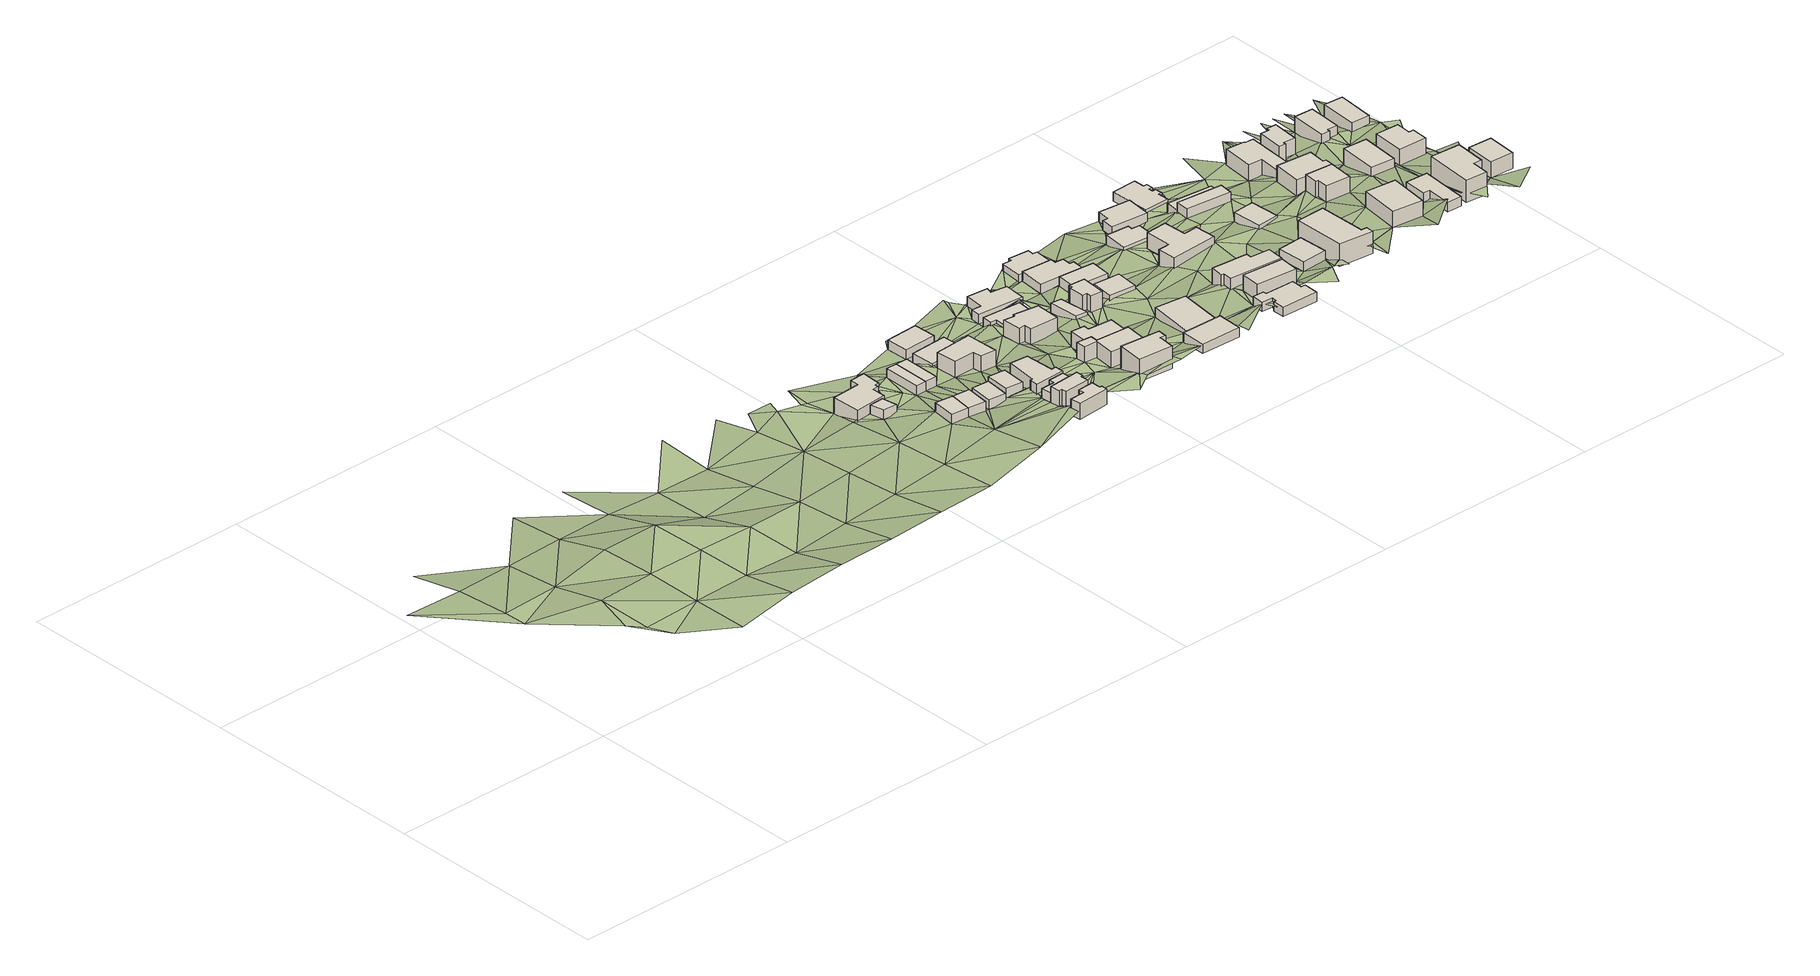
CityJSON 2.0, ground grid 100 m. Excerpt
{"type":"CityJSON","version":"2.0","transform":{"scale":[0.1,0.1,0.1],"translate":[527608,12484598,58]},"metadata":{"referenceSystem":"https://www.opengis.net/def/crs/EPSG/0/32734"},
"CityObjects":{
"building1":{"type":"Building","attributes":{"building":"garage","building:levels":1,"building_height":4.1,"plus_code":"4FRW3C7R+FMJ","ground_height":90.37,"roof_height":94.47},"geometry":[{"type":"Solid","lod":"1","boundaries":[[[[0,1,2,3]],[[1,4,5,2]],[[4,6,7,5]],[[6,0,3,7]],[[3,2,5,7]],[[6,4,1,0]]]]}]},
"building2":{"type":"Building","attributes":{"address":"1 Upper Cambridge Street Walmer Estate Cape Town","building":"house","building:levels":2,"building_height":6.9,"plus_code":"4FRW3C7R+GMC","ground_height":87.1,"roof_height":94},"geometry":[{"type":"Solid","lod":"1","boundaries":[[[[8,9,10,11]],[[9,12,13,10]],[[12,14,15,13]],[[14,16,17,15]],[[16,18,19,17]],[[18,20,21,19]],[[20,22,23,21]],[[22,24,25,23]],[[24,26,27,25]],[[26,8,11,27]],[[11,10,13,15,17,19,21,23,25,27]],[[26,24,22,20,18,16,14,12,9,8]]]]}]},
"building3":{"type":"Building","attributes":{"address":"Upper Cambridge Street Walmer Estate Cape Town","building":"house","building:levels":1,"building_height":4.1,"plus_code":"4FRW3C7R+9PR","ground_height":96.18,"roof_height":100.28},"geometry":[{"type":"Solid","lod":"1","boundaries":[[[[28,29,30,31]],[[29,32,33,30]],[[32,34,35,33]],[[34,28,31,35]],[[31,30,33,35]],[[34,32,29,28]]]]}]},
"building4":{"type":"Building","attributes":{"address":"4A Upper Cambridge Street Walmer Estate Cape Town","building":"house","building:levels":1,"building_height":4.1,"plus_code":"4FRW3C7R+9PX","ground_height":96.18,"roof_height":100.28},"geometry":[{"type":"Solid","lod":"1","boundaries":[[[[28,34,35,31]],[[34,36,37,35]],[[36,38,39,37]],[[38,28,31,39]],[[31,35,37,39]],[[38,36,34,28]]]]}]},
"building5":{"type":"Building","attributes":{"address":"Walmer Estate Cape Town","building":"house","building:levels":1,"building_height":4.1,"plus_code":"4FRW3C7R+GP4","ground_height":92.54,"roof_height":96.64},"geometry":[{"type":"Solid","lod":"1","boundaries":[[[[40,41,42,43]],[[41,44,45,42]],[[44,46,47,45]],[[46,40,43,47]],[[43,42,45,47]],[[46,44,41,40]]]]}]},
"building6":{"type":"Building","attributes":{"address":"6 Upper Cambridge Street Walmer Estate Cape Town","building":"house","building:levels":1,"building_height":4.1,"plus_code":"4FRW3C7R+9QP","ground_height":96.18,"roof_height":100.28},"geometry":[{"type":"Solid","lod":"1","boundaries":[[[[48,49,50,51]],[[49,52,53,50]],[[52,54,55,53]],[[54,48,51,55]],[[51,50,53,55]],[[54,52,49,48]]]]}]},
"building7":{"type":"Building","attributes":{"address":"Walmer Estate Cape Town","building":"house","building:levels":1,"building_height":4.1,"plus_code":"4FRW3C7R+GQ2","ground_height":92.54,"roof_height":96.64},"geometry":[{"type":"Solid","lod":"1","boundaries":[[[[41,40,43,42]],[[40,56,57,43]],[[56,58,59,57]],[[58,41,42,59]],[[42,43,57,59]],[[58,56,40,41]]]]}]},
"building8":{"type":"Building","attributes":{"address":"Marsden Road Walmer Estate Cape Town","building":"house","building:levels":2,"building_height":6.9,"plus_code":"4FRW3C7R+7R5","ground_height":101.98,"roof_height":108.88},"geometry":[{"type":"Solid","lod":"1","boundaries":[[[[60,61,62,63]],[[61,64,65,62]],[[64,66,67,65]],[[66,68,69,67]],[[68,70,71,69]],[[70,72,73,71]],[[72,74,75,73]],[[74,60,63,75]],[[63,62,65,67,69,71,73,75]],[[74,72,70,68,66,64,61,60]]]]}]},
"building9":{"type":"Building","attributes":{"address":"8 Upper Cambridge Street Walmer Estate Cape Town","building":"house","building:levels":1,"building_height":4.1,"plus_code":"4FRW3C7R+9RM","ground_height":98.26,"roof_height":102.36},"geometry":[{"type":"Solid","lod":"1","boundaries":[[[[76,77,78,79]],[[77,80,81,78]],[[80,82,83,81]],[[82,76,79,83]],[[79,78,81,83]],[[82,80,77,76]]]]}]},
"building10":{"type":"Building","attributes":{"address":"Marsden Road Walmer Estate Cape Town","building":"house","building:levels":2,"building_height":6.9,"plus_code":"4FRW3C7R+7RX","ground_height":101.98,"roof_height":108.88},"geometry":[{"type":"Solid","lod":"1","boundaries":[[[[84,85,86,87]],[[85,88,89,86]],[[88,90,91,89]],[[90,92,93,91]],[[92,94,95,93]],[[94,96,97,95]],[[96,98,99,97]],[[98,84,87,99]],[[87,86,89,91,93,95,97,99]],[[98,96,94,92,90,88,85,84]]]]}]},
"building11":{"type":"Building","attributes":{"address":"Marsden Road Walmer Estate Cape Town","building":"house","building:levels":1,"building_height":4.1,"plus_code":"4FRW3C7R+8R9","ground_height":101.98,"roof_height":106.08},"geometry":[{"type":"Solid","lod":"1","boundaries":[[[[84,100,101,102]],[[100,103,104,101]],[[103,105,106,104]],[[105,107,108,106]],[[107,109,110,108]],[[109,111,112,110]],[[111,85,113,112]],[[85,84,102,113]],[[102,101,104,106,108,110,112,113]],[[85,111,109,107,105,103,100,84]]]]}]},
"building12":{"type":"Building","attributes":{"address":"24 Marsden Road Walmer Estate Cape Town","building":"house","building:levels":2,"building_height":6.9,"plus_code":"4FRW3C7R+9VC","ground_height":98.26,"roof_height":105.16},"geometry":[{"type":"Solid","lod":"1","boundaries":[[[[114,115,116,117]],[[115,118,119,116]],[[118,120,121,119]],[[120,122,123,121]],[[122,124,125,123]],[[124,126,127,125]],[[126,128,129,127]],[[128,114,117,129]],[[117,116,119,121,123,125,127,129]],[[128,126,124,122,120,118,115,114]]]]}]},
"building13":{"type":"Building","attributes":{"address":"22 Marsden Road Walmer Estate Cape Town","building":"house","building:levels":2,"building_height":6.9,"plus_code":"4FRW3C7R+FRP","ground_height":94.5,"roof_height":101.4},"geometry":[{"type":"Solid","lod":"1","boundaries":[[[[130,131,132,133]],[[131,134,135,132]],[[134,136,137,135]],[[136,138,139,137]],[[138,140,141,139]],[[140,130,133,141]],[[133,132,135,137,139,141]],[[140,138,136,134,131,130]]]]}]},
"building14":{"type":"Building","attributes":{"address":"16 Marsden Road Walmer Estate Cape Town","building":"house","building:levels":1,"building_height":4.1,"plus_code":"4FRW3C7R+GRP","ground_height":90.77,"roof_height":94.87},"geometry":[{"type":"Solid","lod":"1","boundaries":[[[[142,143,144,145]],[[143,146,147,144]],[[146,148,149,147]],[[148,142,145,149]],[[145,144,147,149]],[[148,146,143,142]]]]}]},
"building15":{"type":"Building","attributes":{"address":"12 Marsden Road Walmer Estate Cape Town","building":"house","building:levels":1,"building_height":4.1,"plus_code":"4FRW3C7R+HRG","ground_height":90.77,"roof_height":94.87},"geometry":[{"type":"Solid","lod":"1","boundaries":[[[[150,151,152,153]],[[151,154,155,152]],[[154,156,157,155]],[[156,150,153,157]],[[153,152,155,157]],[[156,154,151,150]]]]}]},
"building16":{"type":"Building","attributes":{"address":"17 Marsden Road Walmer Estate Cape Town","building":"house","building:levels":2,"building_height":6.9,"plus_code":"4FRW3C7R+8X9","ground_height":103.45,"roof_height":110.35},"geometry":[{"type":"Solid","lod":"1","boundaries":[[[[158,159,160,161]],[[159,162,163,160]],[[162,164,165,163]],[[164,166,167,165]],[[166,168,169,167]],[[168,170,171,169]],[[170,172,173,171]],[[172,158,161,173]],[[161,160,163,165,167,169,171,173]],[[172,170,168,166,164,162,159,158]]]]}]},
"building17":{"type":"Building","attributes":{"address":"19 Marsden Road Walmer Estate Cape Town","building":"house","building:levels":3,"building_height":9.7,"plus_code":"4FRW3C7R+7X9","ground_height":103.45,"roof_height":113.15},"geometry":[{"type":"Solid","lod":"1","boundaries":[[[[174,175,176,177]],[[175,178,179,176]],[[178,180,181,179]],[[180,182,183,181]],[[182,184,185,183]],[[184,174,177,185]],[[177,176,179,181,183,185]],[[184,182,180,178,175,174]]]]}]},
"building18":{"type":"Building","attributes":{"address":"12 Upper Cambridge Street Walmer Estate Cape Town","building":"house","building:levels":2,"building_height":6.9,"plus_code":"4FRW3C7V+926","ground_height":99.81,"roof_height":106.71},"geometry":[{"type":"Solid","lod":"1","boundaries":[[[[186,187,188,189]],[[187,190,191,188]],[[190,192,193,191]],[[192,194,195,193]],[[194,196,197,195]],[[196,198,199,197]],[[198,200,201,199]],[[200,186,189,201]],[[189,188,191,193,195,197,199,201]],[[200,198,196,194,192,190,187,186]]]]}]},
"building19":{"type":"Building","attributes":{"address":"13 Marsden Road Walmer Estate Cape Town","building":"house","building:levels":2,"building_height":6.9,"plus_code":"4FRW3C7R+FXF","ground_height":96.24,"roof_height":103.14},"geometry":[{"type":"Solid","lod":"1","boundaries":[[[[202,203,204,205]],[[203,206,207,204]],[[206,208,209,207]],[[208,210,211,209]],[[210,212,213,211]],[[212,214,215,213]],[[214,216,217,215]],[[216,202,205,217]],[[205,204,207,209,211,213,215,217]],[[216,214,212,210,208,206,203,202]]]]}]},
"building20":{"type":"Building","attributes":{"address":"11 Marsden Road Walmer Estate Cape Town","building":"house","building:levels":1,"building_height":4.1,"plus_code":"4FRW3C7R+GX4","ground_height":92.61,"roof_height":96.71},"geometry":[{"type":"Solid","lod":"1","boundaries":[[[[218,219,220,221]],[[219,222,223,220]],[[222,224,225,223]],[[224,226,227,225]],[[226,228,229,227]],[[228,218,221,229]],[[221,220,223,225,227,229]],[[228,226,224,222,219,218]]]]}]},
"building21":{"type":"Building","attributes":{"address":"9 Marsden Road Walmer Estate Cape Town","building":"house","building:levels":1,"building_height":4.1,"plus_code":"4FRW3C7V+H26","ground_height":92.61,"roof_height":96.71},"geometry":[{"type":"Solid","lod":"1","boundaries":[[[[230,231,232,233]],[[231,234,235,232]],[[234,236,237,235]],[[236,238,239,237]],[[238,240,241,239]],[[240,242,243,241]],[[242,244,245,243]],[[244,230,233,245]],[[233,232,235,237,239,241,243,245]],[[244,242,240,238,236,234,231,230]]]]}]},
"building22":{"type":"Building","attributes":{"address":"Walmer Estate Cape Town","building":"yes","building:levels":1,"building_height":4.1,"plus_code":"4FRW3C7V+F24","ground_height":97.9,"roof_height":102},"geometry":[{"type":"Solid","lod":"1","boundaries":[[[[246,247,248,249]],[[247,250,251,248]],[[250,252,253,251]],[[252,246,249,253]],[[249,248,251,253]],[[252,250,247,246]]]]}]},
"building23":{"type":"Building","attributes":{"address":"18 Grand Vue Road Walmer Estate Cape Town","building":"house","building:levels":1,"building_height":4.1,"plus_code":"4FRW3C7V+743","ground_height":104.88,"roof_height":108.98},"geometry":[{"type":"Solid","lod":"1","boundaries":[[[[254,255,256,257]],[[255,258,259,256]],[[258,260,261,259]],[[260,254,257,261]],[[257,256,259,261]],[[260,258,255,254]]]]}]},
"building24":{"type":"Building","attributes":{"address":"Upper Cambridge Street Cape Town","building":"house","building:levels":3,"building_height":9.7,"plus_code":"4FRW3C7V+F33","ground_height":97.9,"roof_height":107.6},"geometry":[{"type":"Solid","lod":"1","boundaries":[[[[262,263,264,265]],[[263,266,267,264]],[[266,268,269,267]],[[268,270,271,269]],[[270,272,273,271]],[[272,274,275,273]],[[274,276,277,275]],[[276,262,265,277]],[[265,264,267,269,271,273,275,277]],[[276,274,272,270,268,266,263,262]]]]}]},
"building25":{"type":"Building","attributes":{"address":"16 Grand Vue Road Walmer Estate Cape Town","building":"house","building:levels":1,"building_height":4.1,"plus_code":"4FRW3C7V+848","ground_height":102.76,"roof_height":106.86},"geometry":[{"type":"Solid","lod":"1","boundaries":[[[[278,279,280,281]],[[279,282,283,280]],[[282,284,285,283]],[[284,278,281,285]],[[281,280,283,285]],[[284,282,279,278]]]]}]},
"building26":{"type":"Building","attributes":{"address":"12 Grand Vue Road Walmer Estate Cape Town","building":"house","building:levels":1,"building_height":4.1,"plus_code":"4FRW3C7V+C4W","ground_height":99.53,"roof_height":103.63},"geometry":[{"type":"Solid","lod":"1","boundaries":[[[[286,287,288,289]],[[287,290,291,288]],[[290,292,293,291]],[[292,286,289,293]],[[289,288,291,293]],[[292,290,287,286]]]]}]},
"building27":{"type":"Building","attributes":{"address":"10 Grand Vue Road Walmer Estate Cape Town","building":"house","building:levels":1,"building_height":4.1,"plus_code":"4FRW3C7V+G43","ground_height":97.9,"roof_height":102},"geometry":[{"type":"Solid","lod":"1","boundaries":[[[[294,295,296,297]],[[295,298,299,296]],[[298,300,301,299]],[[300,294,297,301]],[[297,296,299,301]],[[300,298,295,294]]]]}]},
"building28":{"type":"Building","attributes":{"address":"8 Grand Vue Road Walmer Estate Cape Town","building":"house","building:levels":1,"building_height":4.1,"plus_code":"4FRW3C7V+H42","ground_height":94.28,"roof_height":98.38},"geometry":[{"type":"Solid","lod":"1","boundaries":[[[[302,303,304,305]],[[303,306,307,304]],[[306,308,309,307]],[[308,310,311,309]],[[310,312,313,311]],[[312,314,315,313]],[[314,316,317,315]],[[316,302,305,317]],[[305,304,307,309,311,313,315,317]],[[316,314,312,310,308,306,303,302]]]]}]},
"building29":{"type":"Building","attributes":{"address":"6 Grand Vue Road Walmer Estate Cape Town","building":"house","building:levels":1,"building_height":4.1,"plus_code":"4FRW3C7V+H4R","ground_height":92.45,"roof_height":96.55},"geometry":[{"type":"Solid","lod":"1","boundaries":[[[[318,319,320,321]],[[319,322,323,320]],[[322,324,325,323]],[[324,326,327,325]],[[326,328,329,327]],[[328,330,331,329]],[[330,332,333,331]],[[332,318,321,333]],[[321,320,323,325,327,329,331,333]],[[332,330,328,326,324,322,319,318]]]]}]},
"building30":{"type":"Building","attributes":{"address":"13 Grand Vue Road Walmer Estate Cape Town","building":"house","building:levels":1,"building_height":4.1,"plus_code":"4FRW3C7V+67V","ground_height":107.24,"roof_height":111.34},"geometry":[{"type":"Solid","lod":"1","boundaries":[[[[334,335,336,337]],[[335,338,339,336]],[[338,340,341,339]],[[340,342,343,341]],[[342,344,345,343]],[[344,346,347,345]],[[346,348,349,347]],[[348,350,351,349]],[[350,352,353,351]],[[352,354,355,353]],[[354,356,357,355]],[[356,334,337,357]],[[337,336,339,341,343,345,347,349,351,353,355,357]],[[356,354,352,350,348,346,344,342,340,338,335,334]]]]}]},
"building31":{"type":"Building","attributes":{"address":"11 Grand Vue Road Walmer Estate Cape Town","building":"house","building:levels":2,"building_height":6.9,"plus_code":"4FRW3C7V+77P","ground_height":107.24,"roof_height":114.14},"geometry":[{"type":"Solid","lod":"1","boundaries":[[[[358,359,360,361]],[[359,362,363,360]],[[362,364,365,363]],[[364,358,361,365]],[[361,360,363,365]],[[364,362,359,358]]]]}]},
"building32":{"type":"Building","attributes":{"address":"9 Grand Vue Road Walmer Estate Cape Town","building":"house","building:levels":2,"building_height":6.9,"plus_code":"4FRW3C7V+87H","ground_height":104.23,"roof_height":111.13},"geometry":[{"type":"Solid","lod":"1","boundaries":[[[[366,367,368,369]],[[367,370,371,368]],[[370,372,373,371]],[[372,374,375,373]],[[374,376,377,375]],[[376,378,379,377]],[[378,380,381,379]],[[380,366,369,381]],[[369,368,371,373,375,377,379,381]],[[380,378,376,374,372,370,367,366]]]]}]},
"building33":{"type":"Building","attributes":{"address":"7 Grand Vue Road Walmer Estate Cape Town","building":"house","building:levels":2,"building_height":6.9,"plus_code":"4FRW3C7V+F74","ground_height":101,"roof_height":107.9},"geometry":[{"type":"Solid","lod":"1","boundaries":[[[[382,383,384,385]],[[383,386,387,384]],[[386,388,389,387]],[[388,390,391,389]],[[390,392,393,391]],[[392,394,395,393]],[[394,396,397,395]],[[396,382,385,397]],[[385,384,387,389,391,393,395,397]],[[396,394,392,390,388,386,383,382]]]]}]},
"building34":{"type":"Building","attributes":{"address":"5 Grand Vue Road Walmer Estate Cape Town","building":"house","building:levels":1,"building_height":4.1,"plus_code":"4FRW3C7V+G7C","ground_height":97.52,"roof_height":101.62},"geometry":[{"type":"Solid","lod":"1","boundaries":[[[[398,399,400,401]],[[399,402,403,400]],[[402,404,405,403]],[[404,406,407,405]],[[406,408,409,407]],[[408,398,401,409]],[[401,400,403,405,407,409]],[[408,406,404,402,399,398]]]]}]},
"building35":{"type":"Building","attributes":{"address":"18 Upper Cambridge Street Walmer Estate Cape Town","building":"house","building:levels":1,"building_height":4.1,"plus_code":"4FRW3C7V+79V","ground_height":108.59,"roof_height":112.69},"geometry":[{"type":"Solid","lod":"1","boundaries":[[[[410,411,412,413]],[[411,414,415,412]],[[414,416,417,415]],[[416,410,413,417]],[[413,412,415,417]],[[416,414,411,410]]]]}]},
"building36":{"type":"Building","attributes":{"address":"3 Grand Vue Road Walmer Estate Cape Town","building":"house","building:levels":1,"building_height":4.1,"plus_code":"4FRW3C7V+H7H","ground_height":97.52,"roof_height":101.62},"geometry":[{"type":"Solid","lod":"1","boundaries":[[[[418,419,420,421]],[[419,422,423,420]],[[422,424,425,423]],[[424,426,427,425]],[[426,428,429,427]],[[428,418,421,429]],[[421,420,423,425,427,429]],[[428,426,424,422,419,418]]]]}]},
"building37":{"type":"Building","attributes":{"address":"96 Upper Park Road Walmer Estate Cape Town","building":"house","building:levels":3,"building_height":9.7,"plus_code":"4FRW3C7V+7CW","ground_height":108.59,"roof_height":118.29},"geometry":[{"type":"Solid","lod":"1","boundaries":[[[[430,431,432,433]],[[431,434,435,432]],[[434,436,437,435]],[[436,438,439,437]],[[438,440,441,439]],[[440,430,433,441]],[[433,432,435,437,439,441]],[[440,438,436,434,431,430]]]]}]},
"building38":{"type":"Building","attributes":{"address":"46 Worcester Road Walmer Estate Cape Town","building":"house","building:levels":1,"building_height":4.1,"plus_code":"4FRW3C7V+J93","ground_height":95.2,"roof_height":99.3},"geometry":[{"type":"Solid","lod":"1","boundaries":[[[[442,443,444,445]],[[443,446,447,444]],[[446,448,449,447]],[[448,450,451,449]],[[450,452,453,451]],[[452,454,455,453]],[[454,456,457,455]],[[456,458,459,457]],[[458,460,461,459]],[[460,462,463,461]],[[462,464,465,463]],[[464,442,445,465]],[[445,444,447,449,451,453,455,457,459,461,463,465]],[[464,462,460,458,456,454,452,450,448,446,443,442]]]]}]},
"building39":{"type":"Building","attributes":{"address":"94 Upper Park Road Walmer Estate Cape Town","building":"house","building:levels":1,"building_height":4.1,"plus_code":"4FRW3C7V+CCM","ground_height":102.39,"roof_height":106.49},"geometry":[{"type":"Solid","lod":"1","boundaries":[[[[466,467,468,469]],[[467,470,471,468]],[[470,472,473,471]],[[472,466,469,473]],[[469,468,471,473]],[[472,470,467,466]]]]}]},
"building40":{"type":"Building","attributes":{"address":"92 Upper Park Road Walmer Estate Cape Town","building":"house","building:levels":1,"building_height":4.1,"plus_code":"4FRW3C7V+GC6","ground_height":102.39,"roof_height":106.49},"geometry":[{"type":"Solid","lod":"1","boundaries":[[[[474,475,476,477]],[[475,478,479,476]],[[478,480,481,479]],[[480,474,477,481]],[[477,476,479,481]],[[480,478,475,474]]]]}]},
"building41":{"type":"Building","attributes":{"address":"90 Upper Park Road Walmer Estate Cape Town","building":"house","building:levels":1,"building_height":4.1,"plus_code":"4FRW3C7V+GCJ","ground_height":98.92,"roof_height":103.02},"geometry":[{"type":"Solid","lod":"1","boundaries":[[[[482,483,484,485]],[[483,486,487,484]],[[486,488,489,487]],[[488,482,485,489]],[[485,484,487,489]],[[488,486,483,482]]]]}]},
"building42":{"type":"Building","attributes":{"address":"22 Upper Cambridge Street Walmer Estate Cape Town","building":"house","building:levels":2,"building_height":6.9,"plus_code":"4FRW3C7V+7HM","ground_height":111.63,"roof_height":118.53},"geometry":[{"type":"Solid","lod":"1","boundaries":[[[[490,491,492,493]],[[491,494,495,492]],[[494,496,497,495]],[[496,490,493,497]],[[493,492,495,497]],[[496,494,491,490]]]]}]},
"building43":{"type":"Building","attributes":{"address":"109 Upper Park Road Walmer Estate Cape Town","building":"house","building:levels":2,"building_height":6.9,"plus_code":"4FRW3C7V+CG9","ground_height":107.81,"roof_height":114.71},"geometry":[{"type":"Solid","lod":"1","boundaries":[[[[498,499,500,501]],[[499,502,503,500]],[[502,504,505,503]],[[504,506,507,505]],[[506,508,509,507]],[[508,498,501,509]],[[501,500,503,505,507,509]],[[508,506,504,502,499,498]]]]}]},
"building44":{"type":"Building","attributes":{"address":"107 Upper Park Road Walmer Estate Cape Town","building":"house","building:levels":2,"building_height":6.9,"plus_code":"4FRW3C7V+FH6","ground_height":104.37,"roof_height":111.27},"geometry":[{"type":"Solid","lod":"1","boundaries":[[[[510,511,512,513]],[[511,514,515,512]],[[514,516,517,515]],[[516,518,519,517]],[[518,520,521,519]],[[520,510,513,521]],[[513,512,515,517,519,521]],[[520,518,516,514,511,510]]]]}]},
"building45":{"type":"Building","attributes":{"address":"2 Eden Road Walmer Estate Cape Town","building":"house","building:levels":2,"building_height":6.9,"plus_code":"4FRW3C7V+GGX","ground_height":99.86,"roof_height":106.76},"geometry":[{"type":"Solid","lod":"1","boundaries":[[[[522,523,524,525]],[[523,526,527,524]],[[526,528,529,527]],[[528,530,531,529]],[[530,532,533,531]],[[532,534,535,533]],[[534,536,537,535]],[[536,522,525,537]],[[525,524,527,529,531,533,535,537]],[[536,534,532,530,528,526,523,522]]]]}]},
"building46":{"type":"Building","attributes":{"address":"24 Upper Cambridge Street Walmer Estate Cape Town","building":"house","building:levels":1,"building_height":4.1,"plus_code":"4FRW3C7V+7J5","ground_height":111.63,"roof_height":115.73},"geometry":[{"type":"Solid","lod":"1","boundaries":[[[[538,539,540,541]],[[539,542,543,540]],[[542,544,545,543]],[[544,546,547,545]],[[546,548,549,547]],[[548,538,541,549]],[[541,540,543,545,547,549]],[[548,546,544,542,539,538]]]]}]},
"building47":{"type":"Building","attributes":{"address":"26 Upper Cambridge Street Walmer Estate Cape Town","building":"house","building:levels":3,"building_height":9.7,"plus_code":"4FRW3C7V+7MQ","ground_height":112.86,"roof_height":122.56},"geometry":[{"type":"Solid","lod":"1","boundaries":[[[[550,551,552,553]],[[551,554,555,552]],[[554,556,557,555]],[[556,558,559,557]],[[558,560,561,559]],[[560,550,553,561]],[[553,552,555,557,559,561]],[[560,558,556,554,551,550]]]]}]},
"building48":{"type":"Building","attributes":{"address":"4 Eden Road Walmer Estate Cape Town","building":"house","building:levels":2,"building_height":6.9,"plus_code":"4FRW3C7V+GJR","ground_height":100.68,"roof_height":107.58},"geometry":[{"type":"Solid","lod":"1","boundaries":[[[[562,563,564,565]],[[563,566,567,564]],[[566,568,569,567]],[[568,570,571,569]],[[570,572,573,571]],[[572,574,575,573]],[[574,576,577,575]],[[576,562,565,577]],[[565,564,567,569,571,573,575,577]],[[576,574,572,570,568,566,563,562]]]]}]},
"building49":{"type":"Building","attributes":{"address":"19 Upper Cambridge Street Walmer Estate Cape Town","building":"house","building:levels":2,"building_height":6.9,"plus_code":"4FRW3C7V+CM6","ground_height":105.05,"roof_height":111.95},"geometry":[{"type":"Solid","lod":"1","boundaries":[[[[578,579,580,581]],[[579,582,583,580]],[[582,584,585,583]],[[584,578,581,585]],[[581,580,583,585]],[[584,582,579,578]]]]}]},
"building50":{"type":"Building","attributes":{"address":"21 Upper Cambridge Street Walmer Estate Cape Town","building":"house","building:levels":2,"building_height":6.9,"plus_code":"4FRW3C7V+9PJ","ground_height":108.79,"roof_height":115.69},"geometry":[{"type":"Solid","lod":"1","boundaries":[[[[586,587,588,589]],[[587,590,591,588]],[[590,592,593,591]],[[592,594,595,593]],[[594,596,597,595]],[[596,586,589,597]],[[589,588,591,593,595,597]],[[596,594,592,590,587,586]]]]}]},
"building51":{"type":"Building","attributes":{"address":"28 Upper Cambridge Street Walmer Estate Cape Town","building":"house","building:levels":2,"building_height":6.9,"plus_code":"4FRW3C7V+7QC","ground_height":113.55,"roof_height":120.45},"geometry":[{"type":"Solid","lod":"1","boundaries":[[[[598,599,600,601]],[[599,602,603,600]],[[602,604,605,603]],[[604,598,601,605]],[[601,600,603,605]],[[604,602,599,598]]]]}]},
"building52":{"type":"Building","attributes":{"address":"6 Eden Road Walmer Estate Cape Town","building":"house","building:levels":2,"building_height":6.9,"plus_code":"4FRW3C7V+GMP","ground_height":101.25,"roof_height":108.15},"geometry":[{"type":"Solid","lod":"1","boundaries":[[[[606,607,608,609]],[[607,610,611,608]],[[610,612,613,611]],[[612,614,615,613]],[[614,616,617,615]],[[616,606,609,617]],[[609,608,611,613,615,617]],[[616,614,612,610,607,606]]]]}]},
"building53":{"type":"Building","attributes":{"address":"8 Eden Road Walmer Estate Cape Town","building":"house","building:levels":2,"building_height":6.9,"plus_code":"4FRW3C7V+GPH","ground_height":101.25,"roof_height":108.15},"geometry":[{"type":"Solid","lod":"1","boundaries":[[[[618,619,620,621]],[[619,622,623,620]],[[622,624,625,623]],[[624,618,621,625]],[[621,620,623,625]],[[624,622,619,618]]]]}]},
"terrain1":{"type":"TINRelief","geometry":[{"type":"CompositeSurface","lod":"1","boundaries":[[[626,627,628]],[[627,629,628]],[[630,631,626]],[[632,627,626]],[[633,630,634]],[[633,631,630]],[[631,632,626]],[[629,627,635]],[[635,636,629]],[[633,634,637]],[[627,632,635]],[[637,631,633]],[[638,637,634]],[[631,639,632]],[[631,637,639]],[[640,637,638]],[[641,635,632]],[[639,642,632]],[[632,642,641]],[[643,639,637]],[[637,640,644]],[[635,641,645]],[[644,643,637]],[[646,642,639]],[[642,646,641]],[[639,643,646]],[[647,644,640]],[[645,641,648]],[[641,646,648]],[[643,644,649]],[[647,650,644]],[[643,649,646]],[[644,650,649]],[[651,648,646]],[[652,650,647]],[[651,646,649]],[[648,653,654]],[[653,648,651]],[[649,650,655]],[[650,652,656]],[[651,649,655]],[[655,650,656]],[[651,657,653]],[[656,652,658]],[[655,657,651]],[[657,659,653]],[[660,655,656]],[[656,658,661]],[[662,653,659]],[[660,656,661]],[[663,657,655]],[[657,663,659]],[[655,660,663]],[[664,661,658]],[[659,663,665]],[[660,661,666]],[[664,667,661]],[[668,659,665]],[[663,660,666]],[[661,667,666]],[[669,665,663]],[[670,667,664]],[[671,663,666]],[[672,665,669]],[[669,663,14]],[[663,671,14]],[[667,32,666]],[[673,672,669]],[[670,674,667]],[[671,666,1]],[[674,32,667]],[[669,14,675]],[[676,14,671]],[[676,671,1]],[[1,666,29]],[[666,32,29]],[[14,677,675]],[[1,0,676]],[[675,677,678]],[[676,0,679]],[[677,14,680]],[[29,681,1]],[[674,34,32]],[[680,678,677]],[[682,679,0]],[[674,670,683]],[[14,684,680]],[[681,679,682]],[[674,36,34]],[[46,681,29]],[[679,681,685]],[[686,687,679]],[[36,674,52]],[[28,46,29]],[[683,670,688]],[[678,680,689]],[[686,679,685]],[[46,685,681]],[[690,691,686]],[[686,685,690]],[[111,52,674]],[[683,88,674]],[[88,85,674]],[[40,46,28]],[[85,692,674]],[[693,689,680]],[[674,692,111]],[[52,38,36]],[[44,690,685]],[[40,28,38]],[[44,685,46]],[[690,44,693]],[[38,52,694]],[[44,689,693]],[[77,52,111]],[[40,38,56]],[[38,694,56]],[[88,683,92]],[[44,41,689]],[[92,90,88]],[[92,683,70]],[[111,692,85]],[[683,695,70]],[[111,696,77]],[[131,56,694]],[[694,76,131]],[[697,77,696]],[[697,80,77]],[[696,111,107]],[[156,689,41]],[[70,698,92]],[[109,107,111]],[[699,56,130]],[[130,56,131]],[[697,700,80]],[[41,699,156]],[[80,700,115]],[[698,70,701]],[[130,702,699]],[[131,76,136]],[[107,703,696]],[[82,80,115]],[[154,689,156]],[[82,136,76]],[[701,704,705]],[[143,699,702]],[[699,143,156]],[[706,698,707]],[[703,107,708]],[[136,134,131]],[[709,710,708]],[[138,82,115]],[[703,708,710]],[[130,140,702]],[[698,701,711]],[[712,705,713]],[[712,701,705]],[[136,82,138]],[[707,698,711]],[[711,714,707]],[[710,714,711]],[[138,115,715]],[[716,715,717]],[[713,718,712]],[[710,711,703]],[[143,150,156]],[[712,711,701]],[[719,702,140]],[[703,166,716]],[[720,154,151]],[[715,716,721]],[[166,703,711]],[[143,142,150]],[[722,712,718]],[[715,721,138]],[[166,164,716]],[[721,716,164]],[[151,723,720]],[[166,711,170]],[[712,175,711]],[[138,724,140]],[[175,170,711]],[[138,721,203]],[[140,724,719]],[[168,166,170]],[[190,721,164]],[[712,722,725]],[[203,724,138]],[[164,726,190]],[[164,162,726]],[[719,727,142]],[[150,142,728]],[[150,728,151]],[[186,721,190]],[[729,170,175]],[[151,728,723]],[[208,203,721]],[[727,719,724]],[[208,721,186]],[[722,730,725]],[[186,190,187]],[[203,202,724]],[[203,208,206]],[[142,727,218]],[[159,731,162]],[[726,162,732]],[[244,142,218]],[[244,728,142]],[[733,724,202]],[[175,734,729]],[[216,733,202]],[[724,733,727]],[[208,186,735]],[[728,736,723]],[[214,733,216]],[[725,737,738]],[[739,727,733]],[[732,162,731]],[[740,735,186]],[[730,741,725]],[[244,242,728]],[[742,729,734]],[[742,731,729]],[[725,741,737]],[[733,214,743]],[[740,744,745]],[[731,742,732]],[[728,242,238]],[[737,255,734]],[[740,746,735]],[[736,728,747]],[[748,244,218]],[[734,255,742]],[[240,238,242]],[[743,749,733]],[[750,747,728]],[[751,740,745]],[[750,728,238]],[[746,740,751]],[[737,741,255]],[[743,735,247]],[[247,735,746]],[[255,752,742]],[[279,732,742]],[[743,247,749]],[[748,753,244]],[[746,751,754]],[[750,238,755]],[[732,279,745]],[[751,745,756]],[[757,749,247]],[[742,752,279]],[[751,758,754]],[[749,757,748]],[[755,759,750]],[[247,246,757]],[[758,760,754]],[[756,758,751]],[[246,754,760]],[[748,757,753]],[[760,758,761]],[[270,246,760]],[[755,762,759]],[[745,279,756]],[[763,752,255]],[[266,246,270]],[[270,268,266]],[[759,762,764]],[[757,246,294]],[[757,302,753]],[[294,246,266]],[[765,759,764]],[[302,764,753]],[[763,766,752]],[[294,266,263]],[[300,757,294]],[[302,757,300]],[[767,263,756]],[[765,764,316]],[[279,768,756]],[[765,769,759]],[[316,764,302]],[[767,756,768]],[[287,263,767]],[[263,287,294]],[[770,765,316]],[[771,772,773]],[[770,769,765]],[[774,768,279]],[[773,763,771]],[[768,775,767]],[[763,348,766]],[[287,776,294]],[[777,302,300]],[[770,316,778]],[[763,773,348]],[[286,776,287]],[[779,774,766]],[[779,766,348]],[[780,777,300]],[[781,770,778]],[[782,775,768]],[[773,783,784]],[[774,785,768]],[[773,784,786]],[[787,786,784]],[[778,788,789]],[[790,774,779]],[[775,396,286]],[[364,348,346]],[[778,791,781]],[[376,774,790]],[[778,789,791]],[[792,348,364]],[[793,794,789]],[[286,396,776]],[[779,348,792]],[[795,781,791]],[[785,774,376]],[[768,785,782]],[[792,364,362]],[[780,776,796]],[[792,362,779]],[[790,779,797]],[[396,775,782]],[[777,780,796]],[[364,346,798]],[[346,344,798]],[[794,777,796]],[[408,791,789]],[[408,789,794]],[[396,796,776]],[[795,791,799]],[[779,362,800]],[[798,801,364]],[[794,796,408]],[[785,376,802]],[[803,804,798]],[[408,799,791]],[[798,804,801]],[[396,805,796]],[[805,396,394]],[[779,800,806]],[[782,785,807]],[[392,796,805]],[[394,392,805]],[[801,804,808]],[[807,785,802]],[[804,809,808]],[[392,810,796]],[[800,801,411]],[[811,799,408]],[[811,408,428]],[[802,812,813]],[[411,801,808]],[[800,411,806]],[[408,406,428]],[[426,799,811]],[[390,810,392]],[[811,428,426]],[[411,410,806]],[[799,426,422]],[[813,806,410]],[[814,802,813]],[[807,802,814]],[[388,815,390]],[[406,404,402]],[[422,426,424]],[[808,414,411]],[[414,808,816]],[[428,406,817]],[[410,416,813]],[[818,819,816]],[[819,820,816]],[[810,390,475]],[[406,402,817]],[[816,820,414]],[[821,390,815]],[[814,813,430]],[[474,402,810]],[[430,813,416]],[[430,414,820]],[[807,814,822]],[[815,807,472]],[[390,821,475]],[[820,819,823]],[[414,430,416]],[[810,475,474]],[[817,402,474]],[[814,430,822]],[[472,821,815]],[[807,822,472]],[[824,820,823]],[[825,817,826]],[[817,488,826]],[[488,817,474]],[[824,827,828]],[[464,825,826]],[[829,824,823]],[[829,827,824]],[[475,821,830]],[[822,430,831]],[[832,826,488]],[[833,834,835]],[[833,836,834]],[[430,836,831]],[[472,830,821]],[[824,828,494]],[[837,822,831]],[[835,824,494]],[[494,833,835]],[[838,832,488]],[[839,832,840]],[[830,472,841]],[[842,843,844]],[[833,491,836]],[[498,831,836]],[[494,491,833]],[[840,832,845]],[[841,846,830]],[[504,837,831]],[[837,520,841]],[[845,843,840]],[[847,830,846]],[[848,843,845]],[[845,458,848]],[[838,845,832]],[[836,491,498]],[[841,520,846]],[[506,831,498]],[[504,520,837]],[[831,506,504]],[[496,494,849]],[[847,846,523]],[[523,838,847]],[[508,506,498]],[[520,518,846]],[[838,523,845]],[[491,499,498]],[[523,846,518]],[[850,496,849]],[[520,504,502]],[[499,491,490]],[[851,845,523]],[[523,518,852]],[[496,542,490]],[[496,850,542]],[[851,853,845]],[[523,852,854]],[[855,520,502]],[[518,856,852]],[[542,850,857]],[[539,490,542]],[[858,499,490]],[[859,852,856]],[[499,858,502]],[[518,516,856]],[[858,490,539]],[[855,502,858]],[[859,856,516]],[[516,514,511]],[[860,861,550]],[[572,859,516]],[[859,570,862]],[[863,864,861]],[[859,862,865]],[[866,851,867]],[[511,855,582]],[[570,859,572]],[[868,865,867]],[[869,860,550]],[[858,582,855]],[[516,511,582]],[[870,858,539]],[[869,870,539]],[[862,570,568]],[[866,867,865]],[[862,568,865]],[[576,572,516]],[[865,568,866]],[[869,550,596]],[[574,572,576]],[[516,582,871]],[[558,556,864]],[[596,870,869]],[[576,516,871]],[[866,568,563]],[[563,568,566]],[[864,872,602]],[[864,602,558]],[[560,596,550]],[[873,870,596]],[[870,873,594]],[[596,594,873]],[[874,871,582]],[[582,579,874]],[[870,594,579]],[[563,562,875]],[[558,602,599]],[[576,607,562]],[[872,876,602]],[[560,558,599]],[[576,871,607]],[[596,560,877]],[[874,878,871]],[[592,579,594]],[[599,879,560]],[[874,579,592]],[[562,607,880]],[[878,874,881]],[[882,878,881]],[[877,560,879]],[[881,874,883]],[[877,879,884]],[[592,590,884]],[[885,607,606]],[[886,607,885]],[[887,879,599]],[[592,888,874]],[[884,879,889]],[[592,884,889]],[[888,883,874]],[[883,619,881]],[[606,881,619]],[[606,890,885]],[[592,889,888]],[[890,606,619]],[[891,883,888]],[[892,888,889]],[[891,888,893]],[[894,891,893]],[[619,894,895]],[[895,894,893]]]}]}
},
"vertices":[
[2068,789,166],[2080,729,166],[2080,729,207],[2068,789,207],[2140,724,166],[2140,724,207],[2130,791,166],[2130,791,207],
[2201,970,134],[2134,968,134],[2134,968,203],[2201,970,203],[2133,928,134],[2133,928,203],[2007,922,134],[2007,922,203],[2012,797,134],[2012,797,203],[2153,807,134],[2153,807,203],[2153,865,134],[2153,865,203],[2179,867,134],[2179,867,203],[2179,884,134],[2179,884,203],[2197,885,134],[2197,885,203],
[2270,561,225],[2193,571,225],[2193,571,265],[2270,561,265],[2180,468,225],[2180,468,265],[2256,460,225],[2256,460,265],
[2333,450,225],[2333,450,265],[2346,553,225],[2346,553,265],
[2304,743,188],[2306,908,188],[2306,908,229],[2304,743,229],[2260,909,188],[2260,909,229],[2258,743,188],[2258,743,229],
[2437,547,225],[2361,554,225],[2361,554,265],[2437,547,265],[2348,450,225],[2348,450,265],[2425,441,225],[2425,441,265],
[2356,743,188],[2356,743,229],[2358,907,188],[2358,907,229],
[2487,103,282],[2629,111,282],[2629,111,351],[2487,103,351],[2628,138,282],[2628,138,351],[2619,138,282],[2619,138,351],[2618,179,282],[2618,179,351],[2549,176,282],[2549,176,351],[2549,151,282],[2549,151,351],[2484,149,282],[2484,149,351],
[2437,547,245],[2425,441,245],[2425,441,286],[2437,547,286],[2503,433,245],[2503,433,286],[2511,539,245],[2511,539,286],
[2626,271,282],[2487,263,282],[2487,263,351],[2626,271,351],[2490,220,282],[2490,220,351],[2504,221,282],[2504,221,351],[2506,198,282],[2506,198,351],[2619,204,282],[2619,204,351],[2617,238,282],[2617,238,351],[2627,239,282],[2627,239,351],
[2623,296,282],[2623,296,323],[2626,271,323],[2616,296,282],[2616,296,323],[2614,334,282],[2614,334,323],[2544,332,282],[2544,332,323],[2545,309,282],[2545,309,323],[2483,308,282],[2483,308,323],[2487,263,323],
[2607,520,245],[2528,527,245],[2528,527,314],[2607,520,314],[2514,391,245],[2514,391,314],[2504,391,245],[2504,391,314],[2499,351,245],[2499,351,314],[2633,355,245],[2633,355,314],[2633,394,245],[2633,394,314],[2612,393,245],[2612,393,314],
[2420,808,208],[2426,715,208],[2426,715,277],[2420,808,277],[2518,717,208],[2518,717,277],[2521,681,208],[2521,681,277],[2589,673,208],[2589,673,277],[2585,817,208],[2585,817,277],
[2582,947,170],[2419,941,170],[2419,941,211],[2582,947,211],[2423,839,170],[2423,839,211],[2586,846,170],[2586,846,211],
[2562,979,170],[2558,1077,170],[2558,1077,211],[2562,979,211],[2416,1072,170],[2416,1072,211],[2419,974,170],[2419,974,211],
[2962,356,297],[2814,368,297],[2814,368,366],[2962,356,366],[2815,399,297],[2815,399,366],[2749,406,297],[2749,406,366],[2750,363,297],[2750,363,366],[2807,360,297],[2807,360,366],[2798,270,297],[2798,270,366],[2951,257,297],[2951,257,366],
[2996,225,297],[2821,243,297],[2821,243,394],[2996,225,394],[2808,130,297],[2808,130,394],[2961,114,297],[2961,114,394],[2969,188,297],[2969,188,394],[2992,185,297],[2992,185,394],
[2825,518,261],[2817,428,261],[2817,428,330],[2825,518,330],[2796,430,261],[2796,430,330],[2793,409,261],[2793,409,330],[2981,392,261],[2981,392,330],[2989,477,261],[2989,477,330],[2883,487,261],[2883,487,330],[2885,512,261],[2885,512,330],
[2734,787,225],[2737,706,225],[2737,706,294],[2734,787,294],[2766,706,225],[2766,706,294],[2766,674,225],[2766,674,294],[2892,667,225],[2892,667,294],[2896,773,225],[2896,773,294],[2786,791,225],[2786,791,294],[2784,780,225],[2784,780,294],
[2761,926,189],[2756,881,189],[2756,881,230],[2761,926,230],[2782,880,189],[2782,880,230],[2779,807,189],[2779,807,230],[2916,794,189],[2916,794,230],[2929,912,189],[2929,912,230],
[2963,931,189],[2971,1026,189],[2971,1026,230],[2963,931,230],[2899,1037,189],[2899,1037,230],[2906,1064,189],[2906,1064,230],[2814,1073,189],[2814,1073,230],[2807,990,189],[2807,990,230],[2765,994,189],[2765,994,230],[2762,952,189],[2762,952,230],
[3001,763,242],[2954,770,242],[2954,770,283],[3001,763,283],[2960,640,242],[2960,640,283],[3011,633,242],[3011,633,283],
[3279,200,311],[3100,205,311],[3100,205,352],[3279,200,352],[3097,98,311],[3097,98,352],[3276,93,311],[3276,93,352],
[3088,634,242],[3097,742,242],[3097,742,339],[3088,634,339],[3026,748,242],[3026,748,339],[3026,731,242],[3026,731,339],[3014,732,242],[3014,732,339],[3017,662,242],[3017,662,339],[3037,663,242],[3037,663,339],[3035,639,242],[3035,639,339],
[3301,412,290],[3164,429,290],[3164,429,331],[3301,412,331],[3139,232,290],[3139,232,331],[3276,215,290],[3276,215,331],
[3259,729,258],[3142,740,258],[3142,740,299],[3259,729,299],[3132,640,258],[3132,640,299],[3249,629,258],[3249,629,299],
[3093,791,242],[3248,777,242],[3248,777,283],[3093,791,283],[3257,867,242],[3257,867,283],[3101,882,242],[3101,882,283],
[3055,932,205],[3246,916,205],[3246,916,246],[3055,932,246],[3250,966,205],[3250,966,246],[3231,967,205],[3231,967,246],[3234,1006,205],[3234,1006,246],[3197,1009,205],[3197,1009,246],[3199,1033,205],[3199,1033,246],[3065,1044,205],[3065,1044,246],
[3209,1041,187],[3217,1129,187],[3217,1129,228],[3209,1041,228],[3197,1131,187],[3197,1131,228],[3199,1157,187],[3199,1157,228],[3108,1166,187],[3108,1166,228],[3107,1150,187],[3107,1150,228],[3068,1153,187],[3068,1153,228],[3058,1055,187],[3058,1055,228],
[3464,57,335],[3626,50,335],[3626,50,376],[3464,57,376],[3629,117,335],[3629,117,376],[3610,118,335],[3610,118,376],[3612,166,335],[3612,166,376],[3483,171,335],[3483,171,376],[3483,186,335],[3483,186,376],[3434,188,335],[3434,188,376],[3431,135,335],[3431,135,376],[3479,132,335],[3479,132,376],[3478,110,335],[3478,110,376],[3466,111,335],[3466,111,376],
[3650,188,335],[3658,273,335],[3658,273,404],[3650,188,404],[3478,290,335],[3478,290,404],[3470,205,335],[3470,205,404],
[3458,337,305],[3694,315,305],[3694,315,374],[3458,337,374],[3701,390,305],[3701,390,374],[3615,399,305],[3615,399,374],[3617,422,305],[3617,422,374],[3457,437,305],[3457,437,374],[3451,379,305],[3451,379,374],[3462,378,305],[3462,378,374],
[3438,622,273],[3646,631,273],[3646,631,342],[3438,622,342],[3642,723,273],[3642,723,342],[3580,720,273],[3580,720,342],[3576,822,273],[3576,822,342],[3482,818,273],[3482,818,342],[3487,704,273],[3487,704,342],[3435,702,273],[3435,702,342],
[3418,876,238],[3556,863,238],[3556,863,279],[3418,876,279],[3564,948,238],[3564,948,279],[3528,951,238],[3528,951,279],[3530,972,238],[3530,972,279],[3428,981,238],[3428,981,279],
[3712,348,349],[3718,220,349],[3718,220,390],[3712,348,390],[3829,225,349],[3829,225,390],[3824,353,349],[3824,353,390],
[3644,992,238],[3656,1102,238],[3656,1102,279],[3644,992,279],[3517,1118,238],[3517,1118,279],[3511,1063,238],[3511,1063,279],[3487,1065,238],[3487,1065,279],[3481,1010,238],[3481,1010,279],
[3838,381,349],[3839,156,349],[3839,156,446],[3838,381,446],[3989,139,349],[3989,139,446],[3991,173,349],[3991,173,446],[3965,176,349],[3965,176,446],[3962,383,349],[3962,383,446],
[3678,1037,215],[3789,1039,215],[3789,1039,256],[3678,1037,256],[3788,1086,215],[3788,1086,256],[3803,1086,215],[3803,1086,256],[3802,1119,215],[3802,1119,256],[3786,1118,215],[3786,1118,256],[3786,1135,215],[3786,1135,256],[3802,1136,215],[3802,1136,256],[3802,1166,215],[3802,1166,256],[3785,1166,215],[3785,1166,256],[3784,1214,215],[3784,1214,256],[3676,1212,215],[3676,1212,256],
[3836,591,287],[3931,596,287],[3931,596,328],[3836,591,328],[3924,726,287],[3924,726,328],[3829,721,287],[3829,721,328],
[3722,914,287],[3715,856,287],[3715,856,328],[3722,914,328],[3915,833,287],[3915,833,328],[3922,891,287],[3922,891,328],
[3722,914,252],[3922,891,252],[3922,891,293],[3722,914,293],[3930,954,252],[3930,954,293],[3729,975,252],[3729,975,293],
[4289,342,379],[4155,359,379],[4155,359,448],[4289,342,448],[4134,187,379],[4134,187,448],[4267,170,379],[4267,170,448],
[4114,528,341],[4223,519,341],[4223,519,410],[4114,528,410],[4233,627,341],[4233,627,410],[4112,638,341],[4112,638,410],[4107,577,341],[4107,577,410],[4119,576,341],[4119,576,410],
[4270,655,306],[4275,704,306],[4275,704,375],[4270,655,375],[4261,706,306],[4261,706,375],[4269,781,306],[4269,781,375],[4114,797,306],[4114,797,375],[4100,673,306],[4100,673,375],
[4103,1061,261],[4090,923,261],[4090,923,330],[4103,1061,330],[4150,918,261],[4150,918,330],[4140,815,261],[4140,815,330],[4205,809,261],[4205,809,330],[4223,1045,261],[4223,1045,330],[4186,1048,261],[4186,1048,330],[4186,1053,261],[4186,1053,330],
[4437,331,379],[4340,338,379],[4340,338,420],[4437,331,420],[4333,239,379],[4333,239,420],[4364,237,379],[4364,237,420],[4356,130,379],[4356,130,420],[4420,125,379],[4420,125,420],
[4454,327,391],[4436,116,391],[4436,116,488],[4454,327,488],[4531,108,391],[4531,108,488],[4537,184,391],[4537,184,488],[4573,181,391],[4573,181,488],[4585,316,391],[4585,316,488],
[4344,1052,270],[4303,1056,270],[4303,1056,338],[4344,1052,338],[4302,1042,270],[4302,1042,338],[4261,1045,270],[4261,1045,338],[4250,931,270],[4250,931,338],[4279,928,270],[4279,928,338],[4281,940,270],[4281,940,338],[4333,935,270],[4333,935,338],
[4458,532,313],[4473,701,313],[4473,701,382],[4458,532,382],[4368,710,313],[4368,710,382],[4353,542,313],[4353,542,382],
[4599,512,351],[4604,586,351],[4604,586,420],[4599,512,420],[4583,587,351],[4583,587,420],[4587,652,351],[4587,652,420],[4484,659,351],[4484,659,420],[4475,519,351],[4475,519,420],
[4725,295,398],[4621,302,398],[4621,302,467],[4725,295,467],[4612,174,398],[4612,174,467],[4716,167,398],[4716,167,467],
[4510,1034,275],[4426,1039,275],[4426,1039,344],[4510,1034,344],[4416,881,275],[4416,881,344],[4454,879,275],[4454,879,344],[4455,890,275],[4455,890,344],[4500,887,275],[4500,887,344],
[4648,1020,275],[4564,1028,275],[4564,1028,344],[4648,1020,344],[4550,864,275],[4550,864,344],[4633,857,275],[4633,857,344],
[241,688,76],[239,790,76],[9,1077,32],[239,1040,56],[436,352,139],[488,540,141],[488,790,84],[488,290,139],[536,191,139],[488,1040,62],[239,1290,6],[737,290,148],[737,40,150],[737,540,152],[986,40,196],[737,1040,70],[737,790,140],[986,540,150],[986,290,155],[737,1290,48],[986,790,144],[1235,40,212],[986,1040,74],[1235,540,144],[1235,290,146],[1235,790,70],[1484,40,216],[1235,1040,62],[986,1290,56],[1484,540,148],[1484,290,168],[1484,790,100],[1733,40,228],[1484,1040,58],[1733,540,167],[1733,290,190],[1484,1290,68],[1733,790,145],[1982,40,235],[1733,1040,113],[1982,540,194],[1982,290,214],[1718,1250,77],[1864,1074,134],[2232,40,299],[1982,790,166],[1796,1158,113],[1881,1133,134],[2232,290,260],[1959,1047,134],[2012,797,166],[1982,1040,134],[1989,1151,134],[2153,807,188],[2134,968,150],[2140,724,188],[2130,791,188],[2484,149,322],[2133,928,150],[2232,790,188],[2179,867,188],[2153,865,188],[2487,103,322],[2232,1040,150],[2197,885,188],[2179,884,188],[2481,290,282],[2201,970,150],[2361,554,245],[2549,151,322],[2499,351,282],[2504,391,282],[2619,204,297],[2358,907,208],[2514,391,282],[2618,179,297],[2423,839,208],[2633,355,297],[2619,138,337],[2628,138,337],[2617,238,297],[2627,239,297],[2614,334,297],[2616,296,297],[2623,296,297],[2730,290,297],[2808,130,337],[2629,111,337],[2626,271,297],[2607,520,261],[2633,394,297],[2612,393,297],[2730,40,337],[2586,846,208],[2449,1118,170],[2730,540,261],[2819,96,337],[2546,1109,170],[2730,790,225],[2961,114,349],[2793,409,297],[2756,881,225],[2730,1040,189],[2951,257,311],[2976,79,349],[2962,356,311],[2981,392,311],[2779,807,225],[2996,225,311],[2892,667,242],[2777,1161,189],[2992,185,311],[2969,188,311],[2782,880,225],[2885,512,276],[3097,98,349],[2979,290,311],[2896,773,242],[2883,487,276],[2989,477,276],[2960,640,276],[2780,1138,189],[2929,912,242],[2916,794,242],[2814,1085,189],[2979,540,276],[3139,232,322],[2963,931,205],[3011,633,276],[2906,1064,205],[3088,634,276],[2979,790,242],[3035,639,276],[2938,1075,205],[3017,662,276],[3037,663,276],[2899,1037,205],[3279,200,322],[2971,1026,205],[2979,1040,205],[3276,215,322],[3132,640,290],[3228,540,290],[3068,1153,205],[3058,1055,205],[3276,93,359],[3281,47,359],[3431,135,370],[3301,412,322],[3249,629,290],[3248,777,258],[3246,916,222],[3199,1033,222],[3458,337,335],[3257,867,258],[3209,1041,222],[3438,622,305],[3464,57,370],[3466,111,370],[3477,540,305],[3479,132,370],[3478,110,370],[3197,1009,222],[3234,1006,222],[3451,379,335],[3228,1040,222],[3477,290,335],[3231,967,222],[3250,966,222],[3217,1129,222],[3418,876,273],[3462,378,335],[3612,166,349],[3404,1182,201],[3658,273,349],[3650,188,349],[3617,422,318],[3610,118,384],[3629,117,384],[3477,790,273],[3694,315,349],[3646,631,318],[3778,132,384],[3726,40,384],[3556,863,273],[3477,1040,238],[3615,399,349],[3701,390,349],[3726,540,318],[3642,723,287],[3790,131,384],[3644,992,252],[3838,104,384],[3839,151,384],[3839,156,384],[3726,790,287],[3836,591,318],[3946,141,400],[3989,139,400],[3656,1102,252],[3678,1037,252],[3964,106,400],[3976,40,400],[3964,124,400],[3915,833,297],[3976,540,331],[3789,1039,252],[3976,290,364],[3965,176,364],[3991,173,364],[3962,383,364],[3931,596,331],[3930,954,261],[3788,1086,252],[3803,1086,252],[3924,726,297],[3786,1118,252],[3802,1119,252],[3786,1135,252],[3976,1040,261],[3976,790,297],[3922,891,297],[3802,1136,252],[4225,40,420],[4356,130,435],[4103,1061,270],[4140,815,306],[4057,1246,223],[4150,918,270],[4270,655,341],[4225,790,306],[4364,237,391],[4353,542,351],[4205,809,306],[4420,125,435],[4436,116,435],[4225,1040,270],[4474,40,435],[4531,108,435],[4223,1045,270],[4238,1226,230],[4186,1053,270],[4186,1048,270],[4437,331,391],[4458,532,351],[4416,881,313],[4600,2,442],[4474,540,351],[4474,790,313],[4340,1225,230],[4724,79,442],[4599,512,358],[4454,879,313],[4632,496,358],[4419,1215,236],[4500,887,313],[4455,890,313],[4550,864,313],[4604,586,358],[4474,1040,275],[4474,1209,236],[4736,485,358],[4658,823,319],[4650,670,319],[4528,1206,236],[4633,857,319],[4723,790,319],[4681,1024,278],[4648,1020,278],[4669,1202,237]
]}
